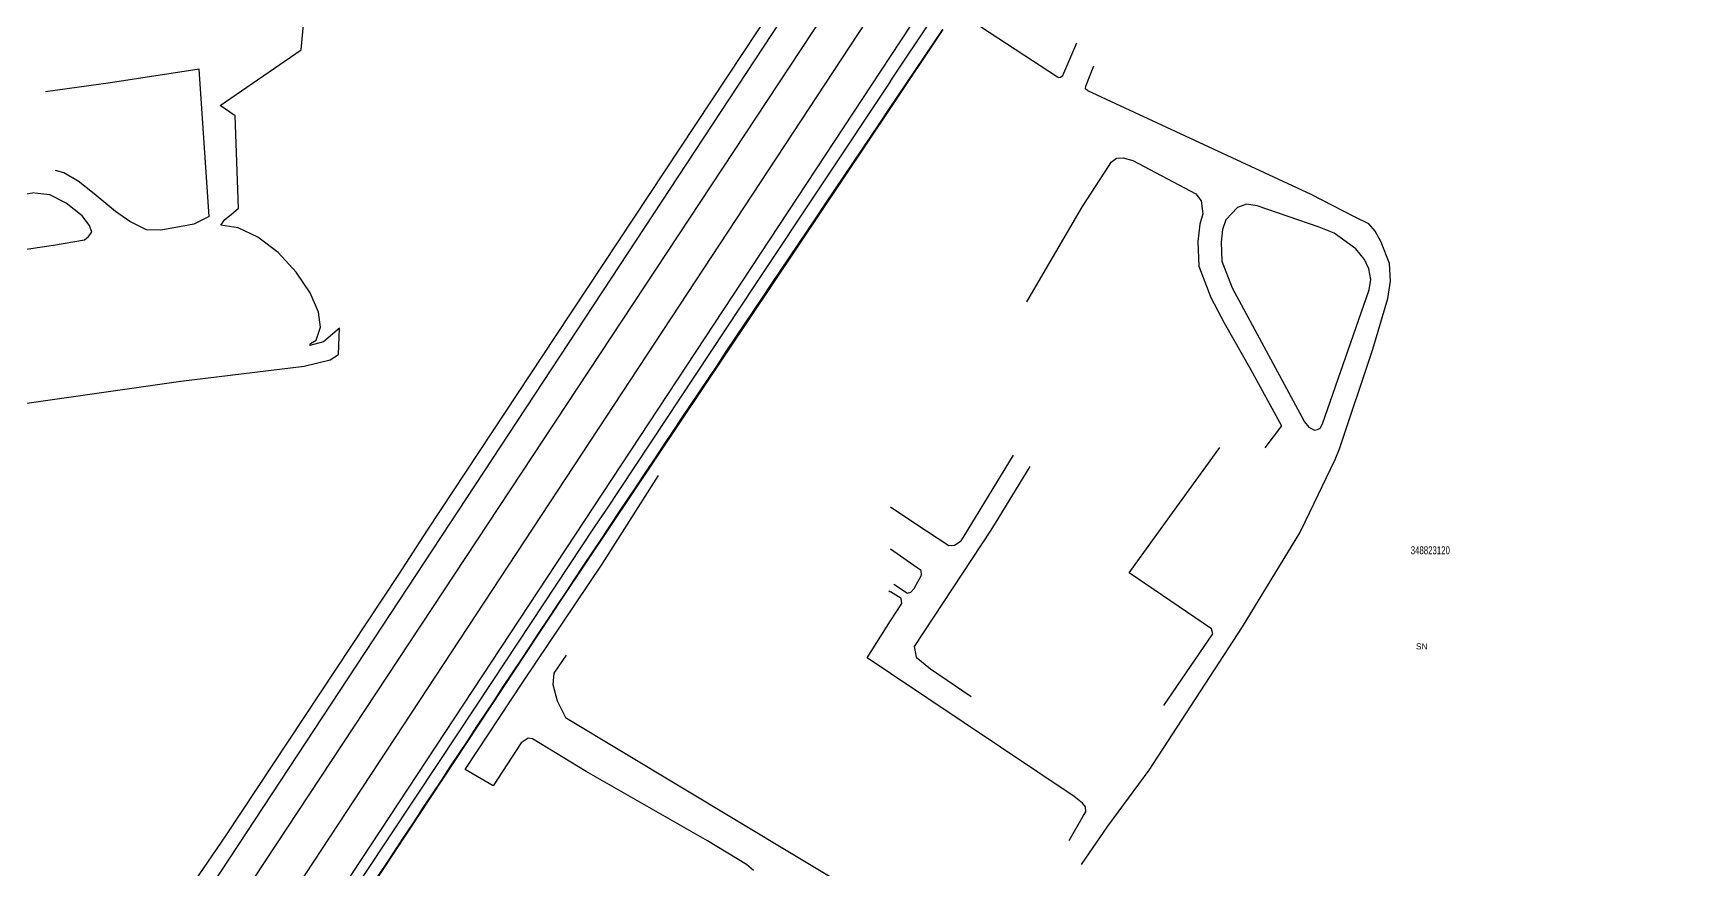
# Model space of a CAD drawing. Extents: x 203640 to 206998, y 4842129 to 4844379.
# Drawn here: x 205581.8 to 205995.4, y 4842702.4 to 4842911.5 of the extents above; entities that cross this region are included whole.
import ezdxf
from ezdxf.enums import TextEntityAlignment as Align

# ---------------------------------------------------------------- set-up
doc = ezdxf.new("R2010")
doc.units = 0
doc.header["$LTSCALE"] = 1.5
doc.header["$MEASUREMENT"] = 0
for name, color, linetype in [('CD-MALHA-LOTES', 40, 'CONTINUOUS'), ('CD_TXT_QUADRA', 7, 'CONTINUOUS'), ('RU-QUADRAS', 210, 'CONTINUOUS'), ('SV-EIXO-RUA-PAV', 20, 'CONTINUOUS'), ('SV-RUA-PAVIM-S-GUIA-C-GUIA', 7, 'CONTINUOUS'), ('SV-TXT-RUA-PAV-S-GUIA-C-GUIA', 7, 'CONTINUOUS'), ('Th_NmrPorta', 1, 'CONTINUOUS')]:
    doc.layers.add(name, color=color, linetype=linetype)
doc.styles.add('ARIAL', font='ARIAL.TTF')
doc.styles.get("Standard").update_dxf_attribs({"font": 'ARIAL.TTF'})

msp = doc.modelspace()

# ---------------------------------------------------------------- linework, layer by layer
at = {"layer": 'CD-MALHA-LOTES', "linetype": 'Continuous'}
for points in [[(205809.19, 4842912.37), (205796.11, 4842892.78)], [(205796.11, 4842892.78), (205714.11, 4842770.46)], [(205714.11, 4842770.46), (205666.07, 4842697.8)]]:
    msp.add_lwpolyline(points, dxfattribs=at)
at = {"layer": 'RU-QUADRAS', "color": 6, "linetype": 'Continuous'}
msp.add_lwpolyline([(205666.07, 4842697.8, -0.003063), (205809.19, 4842912.37)], format="xyb", dxfattribs=at)
at = {"layer": 'SV-EIXO-RUA-PAV'}
for points in [[(205796.11, 4842905.6), (205877.23, 4843028.7), (206090.93, 4843352.97)], [(205796.11, 4842956.02), (205774.83, 4842924.09), (205613.84, 4842679.47), (205588.6, 4842641.18), (205581.42, 4842630.28), (205533.04, 4842556.74), (205480.99, 4842478.51), (205422.2, 4842389.31), (205362.94, 4842298.85), (205297.53, 4842201.16)], [(205308.65, 4842201.16), (205379.25, 4842309.51), (205428.16, 4842384.92), (205485.23, 4842470.99), (205542.13, 4842557.05), (205594.97, 4842636.54), (205796.11, 4842941.27)], [(205440.87, 4842386.51), (205446.58, 4842395.27), (205480.66, 4842445.04), (205524.34, 4842512.77), (205578.74, 4842595.07), (205603.28, 4842630.74), (205629.46, 4842670.56), (205647.88, 4842698.19), (205796.11, 4842923.58)], [(205455.59, 4842389.35), (205467.14, 4842406.8), (205515.2, 4842479.63), (205581.86, 4842580.68), (205599.59, 4842607.45), (205611.08, 4842624.86), (205637.12, 4842664.29), (205650.05, 4842683.99), (205796.11, 4842905.6)]]:
    msp.add_lwpolyline(points, dxfattribs=at)
at = {"layer": 'SV-RUA-PAVIM-S-GUIA-C-GUIA'}
for points in [[(205796.11, 4842899.47), (205806.8, 4842915.52), (205842.43, 4842969.59), (205874.47, 4843020), (205876.7, 4843022.47), (205880.41, 4843023.09), (205883.38, 4843021.36), (205896.65, 4843012.27), (205941.49, 4842983.46), (206007.88, 4842939.34), (206073.5, 4842895.88), (206125.73, 4842861.43), (206131.03, 4842857.95), (206135.88, 4842862.56)], [(205770.68, 4842923.94), (205712.4, 4842835.92), (205680.23, 4842787.21), (205673.14, 4842776.2), (205629.84, 4842710.86), (205622.14, 4842699.5), (205615.72, 4842693.94), (205608.17, 4842690.41), (205601.86, 4842689.66), (205585.88, 4842692.07), (205576.69, 4842696.38)], [(205658.32, 4842837.7), (205654.32, 4842834.34), (205650.92, 4842833.39), (205651.14, 4842833.87), (205652.54, 4842834.72), (205653.6, 4842837.96), (205653.08, 4842841.69), (205651.03, 4842846.59), (205647.55, 4842851.68), (205643.02, 4842856.61), (205637.98, 4842860.47), (205632.99, 4842862.77), (205628.65, 4842863.47), (205629.72, 4842864.88), (205631.29, 4842866.1), (205633.14, 4842867.7), (205632.31, 4842890.75), (205628.54, 4842893.35), (205648.78, 4842907.29), (205649.41, 4842914.56)], [(205812.33, 4842917.16), (205837.79, 4842900.51), (205838.15, 4842900.32), (205838.55, 4842900.44), (205839.13, 4842900.86), (205842.62, 4842909.03)], [(205625.76, 4842865.66), (205623.29, 4842902.42), (205601.12, 4842899.04), (205584.86, 4842896.74)], [(205843.84, 4842703.7), (205850.44, 4842713.26), (205860.75, 4842727.25), (205884.03, 4842763.06), (205898.39, 4842786.59), (205899.71, 4842789.34), (205907.22, 4842804.94), (205908.29, 4842807.57), (205916.66, 4842832.47), (205920.37, 4842845.1), (205921.03, 4842849.48), (205920.79, 4842853.88), (205918.71, 4842859.25), (205917.24, 4842862), (205915.66, 4842863.83), (205912.08, 4842865.58), (205901.2, 4842871.13), (205845.4, 4842897.05), (205844.86, 4842897.51), (205844.91, 4842898.18), (205846.87, 4842903.25)], [(205796.11, 4842899.47), (205762.28, 4842848.65), (205724.9, 4842792.26), (205722.05, 4842787.96), (205696.5, 4842749.46), (205683.14, 4842729.21), (205658.62, 4842692.28)], [(205625.76, 4842865.66), (205621.95, 4842863.73), (205618.39, 4842863.05), (205613.7, 4842862.2), (205610.1, 4842862.33), (205605.92, 4842864.38), (205602.37, 4842866.9), (205597.06, 4842871.32), (205593.01, 4842874.44), (205589.44, 4842876.58), (205587.35, 4842877.13)], [(205830.16, 4842844.28), (205844.1, 4842868.16), (205850.75, 4842878.41), (205851.22, 4842879.18), (205852.57, 4842880.19), (205854.27, 4842880.26), (205856.69, 4842879.62), (205872.37, 4842871.25), (205873.73, 4842869.55), (205874.18, 4842866.28), (205873.38, 4842863.7), (205872.9, 4842859.37), (205873.16, 4842853.24), (205876.19, 4842845.36), (205879.52, 4842839.07), (205886.08, 4842827.44), (205893.81, 4842813.35), (205889.64, 4842807.83)], [(205582.05, 4842871.5), (205575.25, 4842870.33), (205577.25, 4842857.27), (205578.38, 4842857.25), (205586.83, 4842858.46), (205594.59, 4842859.8), (205595.61, 4842860.62), (205596.41, 4842861.72), (205595.89, 4842863.34), (205594, 4842865.81), (205590.06, 4842869), (205585.95, 4842871.08), (205582.19, 4842871.49)], [(205578.48, 4842818.75), (205618.7, 4842824.48), (205649.53, 4842828.21), (205656, 4842829.85), (205658.1, 4842831.17), (205658.32, 4842837.7)], [(205864.44, 4842743.44), (205876.68, 4842761.34), (205876.35, 4842762.58), (205855.77, 4842776.59), (205864.86, 4842789.17), (205878.41, 4842807.93)], [(205816.44, 4842788.94), (205826.85, 4842805.99)], [(205830.89, 4842803.14), (205822.23, 4842788.96)], [(205761.82, 4842702.21), (205760.06, 4842703.68), (205750.35, 4842709.62), (205720, 4842726.9), (205706.58, 4842735.13), (205705.51, 4842735.26), (205703.76, 4842734.14), (205696.78, 4842723.39), (205689.78, 4842727.46), (205704.14, 4842749.26), (205723.97, 4842778.78), (205738.13, 4842800.92)], [(205796.11, 4842793.05), (205802.43, 4842788.87)], [(205822.23, 4842788.96), (205821.16, 4842787.22), (205801.97, 4842758.14), (205802.5, 4842755.5), (205806.09, 4842752.6), (205816.25, 4842745.69)], [(205802.43, 4842788.87), (205810.63, 4842783.44), (205812.08, 4842783.49), (205813.74, 4842784.54), (205814.6, 4842785.92), (205816.44, 4842788.94)], [(205796.94, 4842773.78), (205800.3, 4842771.51), (205801.19, 4842771.79), (205802.02, 4842772.71), (205803.86, 4842775.98), (205803.73, 4842777.17), (205802.71, 4842777.84), (205796.11, 4842782.52)], [(205795.69, 4842772.09), (205796.11, 4842771.81)], [(205796.11, 4842764.57), (205798.93, 4842768.96), (205798.75, 4842770.16), (205796.11, 4842771.81)], [(205796.11, 4842751.43), (205790.21, 4842755.38), (205796.11, 4842764.57)], [(205715.01, 4842756), (205711.89, 4842751.51), (205711.66, 4842748.67), (205712.78, 4842744.64), (205714.81, 4842740.44), (205772.08, 4842706.01), (205796.11, 4842691.6)], [(205840.7, 4842709.71), (205844.31, 4842715.93), (205844.88, 4842716.9), (205844.79, 4842718.15), (205844.06, 4842719.03), (205842.01, 4842720.72), (205796.11, 4842751.43)]]:
    msp.add_lwpolyline(points, dxfattribs=at)
msp.add_lwpolyline([(205881.45, 4842847.79), (205899.58, 4842814.33), (205900.67, 4842812.96), (205902.04, 4842812.25), (205902.79, 4842812.37), (205903.48, 4842812.74), (205904.09, 4842813.81), (205915.7, 4842847.32), (205916.11, 4842849.86), (205915.64, 4842852.58), (205914.52, 4842854.85), (205912.43, 4842857.54), (205907.01, 4842861.48), (205903.22, 4842862.97), (205887.71, 4842868.32), (205885.1, 4842868.74), (205882.78, 4842867.87), (205879.92, 4842864.83), (205879.05, 4842862.39), (205878.7, 4842859.18), (205878.9, 4842854.43)], close=True, dxfattribs=at)

# ---------------------------------------------------------------- texts
at = {"layer": 'CD_TXT_QUADRA', "linetype": 'Continuous', "style": 'ARIAL', "width": 0.7}
msp.add_text('348823120', height=2, dxfattribs=at).set_placement((205926.12, 4842781.22))
at = {"layer": 'SV-TXT-RUA-PAV-S-GUIA-C-GUIA', "style": 'ARIAL', "width": 0.7}
msp.add_text('ALAMEDA                                                                                                                                       BANCREVEA', height=4, rotation=327, dxfattribs=at).set_placement((205950.02, 4842978.78))
at = {"layer": 'Th_NmrPorta', "color": 1}
msp.add_text('SN', height=1.5, dxfattribs=at).set_placement((205927.42, 4842758.2), align=Align.MIDDLE_LEFT)

doc.saveas('drawing.dxf')
